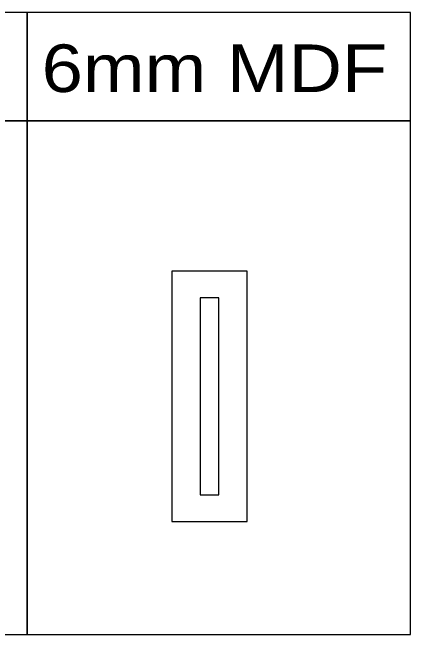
# Model space of a CAD drawing. Header units: millimetres. Extents: x -1166 to 1166, y -335 to 297.
# Drawn here: x 763 to 1166, y -335 to 297 of the extents above; entities that cross this region are included whole.
import ezdxf

# ---------------------------------------------------------------- set-up
doc = ezdxf.new("R2010")
doc.units = ezdxf.units.MM
doc.header["$MEASUREMENT"] = 0
doc.layers.add('Camada 1', color=7, linetype='Continuous')
doc.styles.add('4', font='Arial', dxfattribs={"height": 1})

msp = doc.modelspace()

# ---------------------------------------------------------------- linework, layer by layer
at = {"layer": 'Camada 1', "color": 142, "lineweight": 20}
for points in [[(388.8267, 186.6815), (777.6537, 186.6815), (777.6537, 296.7483), (388.8267, 296.7483), (388.8267, 186.6815)], [(777.6535, 186.6815), (1166.4803, 186.6815), (1166.4803, 296.7483), (777.6535, 296.7483), (777.6535, 186.6815)], [(388.8267, -334.8653), (777.6537, -334.8653), (777.6537, 186.6815), (388.8267, 186.6815), (388.8267, -334.8653)], [(777.6535, -334.8653), (1166.4803, -334.8653), (1166.4803, 186.6815), (777.6535, 186.6815), (777.6535, -334.8653)]]:
    msp.add_lwpolyline(points, close=True, dxfattribs=at)
at = {"layer": 'Camada 1', "color": 230, "lineweight": 20}
for points, knots in [([(1000.6419, 34.0856), (1000.6419, 34.0856), (1000.6419, -219.9144), (1000.6419, -219.9144), (1000.6419, -219.9144), (1000.6419, -219.9144), (924.4419, -219.9144), (924.4419, -219.9144), (924.4419, -219.9144), (924.4419, -219.9144), (924.4419, 34.0856), (924.4419, 34.0856), (924.4419, 34.0856), (924.4419, 34.0856), (1000.6419, 34.0856), (1000.6419, 34.0856)], [0, 0, 0, 0, 0.2, 0.2, 0.2, 0.2, 0.4, 0.4, 0.4, 0.4, 0.6, 0.6, 0.6, 0.6, 1, 1, 1, 1]), ([(965.7169, -192.9144), (965.7169, -192.9144), (959.3669, -192.9144), (959.3669, -192.9144), (959.3669, -192.9144), (959.3669, -192.9144), (953.0169, -192.9144), (953.0169, -192.9144), (953.0169, -192.9144), (953.0169, -192.9144), (953.0169, 7.0856), (953.0169, 7.0856), (953.0169, 7.0856), (953.0169, 7.0856), (959.3669, 7.0856), (959.3669, 7.0856), (959.3669, 7.0856), (959.3669, 7.0856), (965.7169, 7.0856), (965.7169, 7.0856), (965.7169, 7.0856), (965.7169, 7.0856), (972.0669, 7.0856), (972.0669, 7.0856), (972.0669, 7.0856), (972.0669, 7.0856), (972.0669, -192.9144), (972.0669, -192.9144), (972.0669, -192.9144), (972.0669, -192.9144), (965.7169, -192.9144), (965.7169, -192.9144)], [0, 0, 0, 0, 0.11111111, 0.11111111, 0.11111111, 0.11111111, 0.22222222, 0.22222222, 0.22222222, 0.22222222, 0.33333333, 0.33333333, 0.33333333, 0.33333333, 0.44444444, 0.44444444, 0.44444444, 0.44444444, 0.55555556, 0.55555556, 0.55555556, 0.55555556, 0.66666667, 0.66666667, 0.66666667, 0.66666667, 0.77777778, 0.77777778, 0.77777778, 0.77777778, 1, 1, 1, 1])]:
    msp.add_open_spline(points, degree=3, knots=knots, dxfattribs=at)

# ---------------------------------------------------------------- texts
at = {"layer": 'Camada 1', "color": 142, "style": '4', "width": 1.114671}
msp.add_text('6mm MDF', height=48.2598, dxfattribs=at).set_placement((792.234, 215.9645))

doc.saveas('drawing.dxf')
